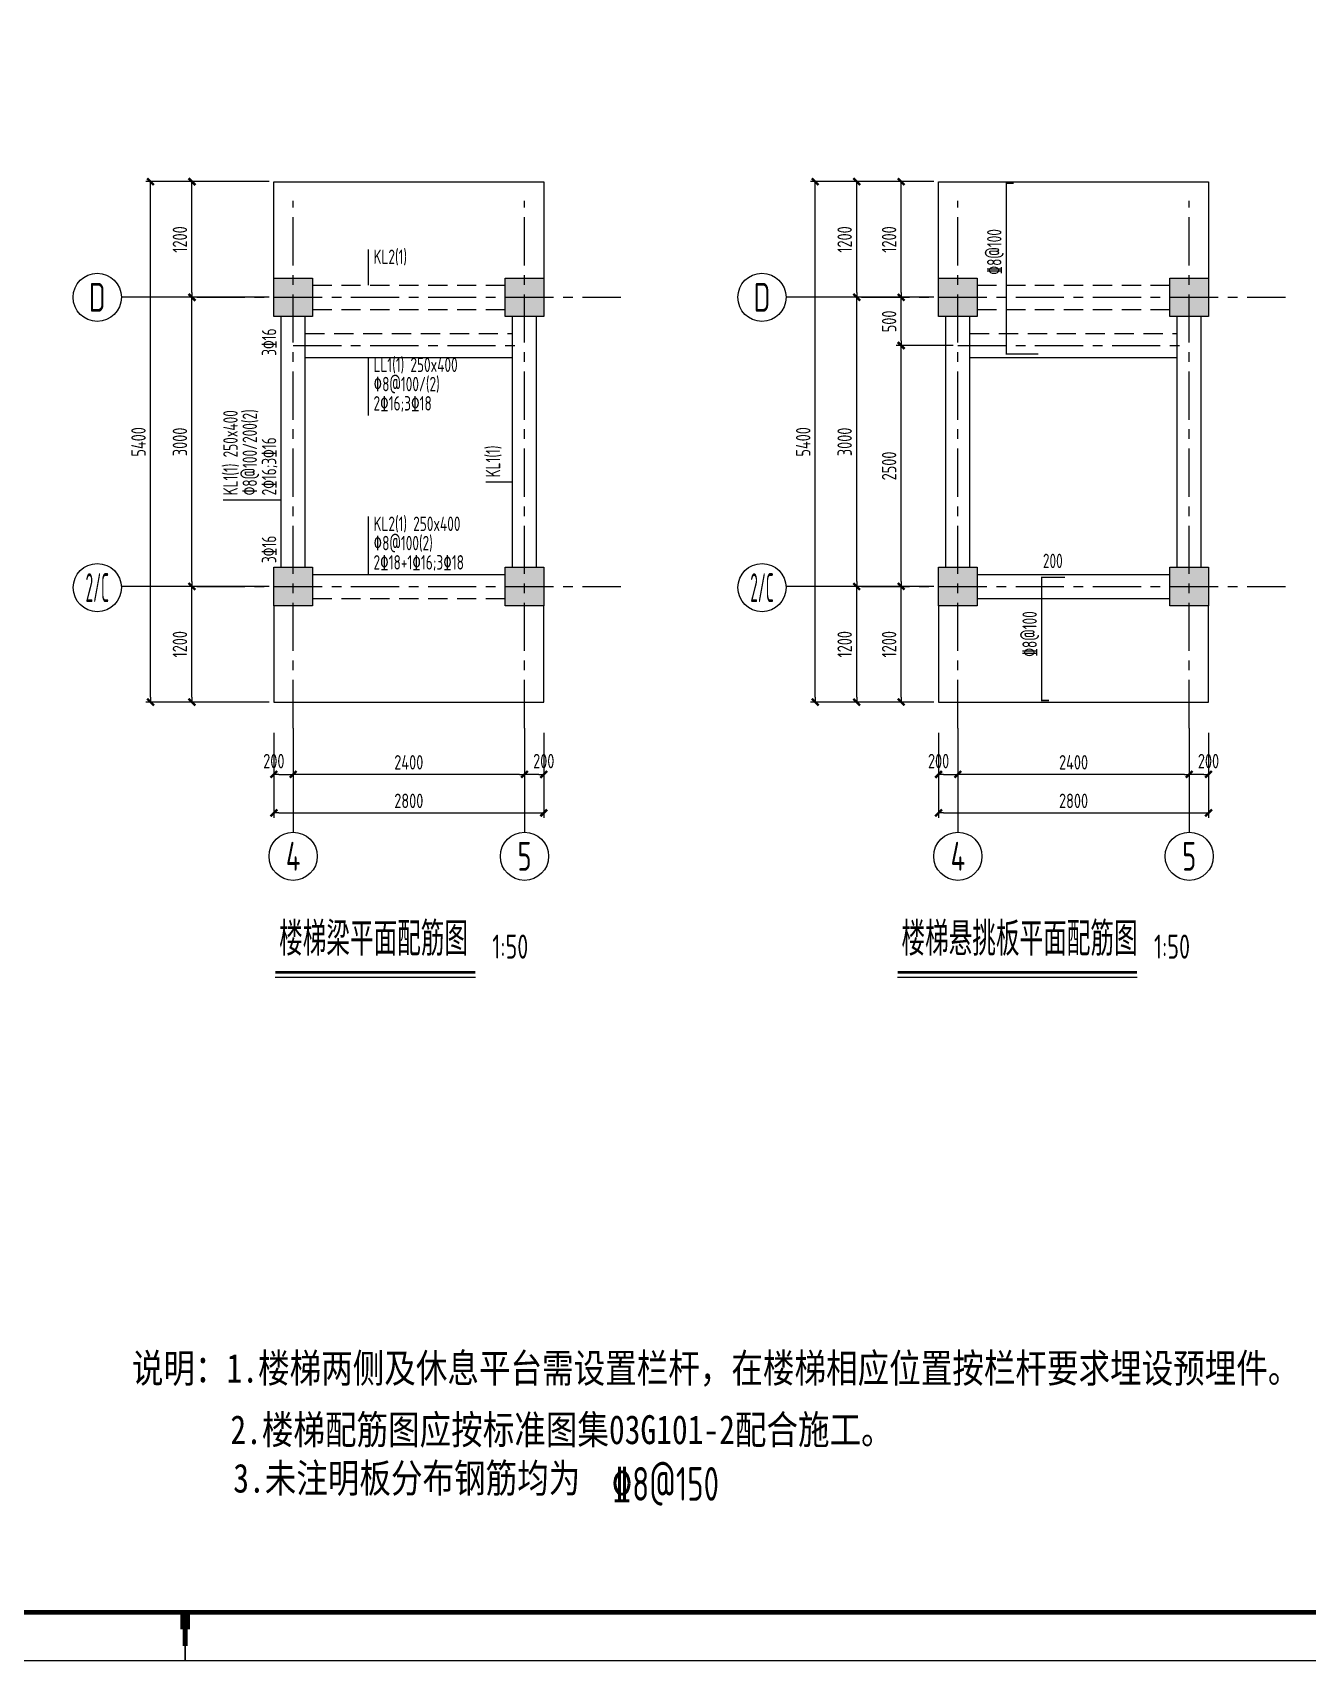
# Model space of a CAD drawing. Extents: x 665703 to 1047784, y -160603 to 92239.
# Drawn here: x 803922 to 830371, y -160603 to -126801 of the extents above; entities that cross this region are included whole.
import ezdxf
from ezdxf.enums import TextEntityAlignment as Align

# ---------------------------------------------------------------- set-up
doc = ezdxf.new("R2010")
doc.units = 0
doc.header["$LTSCALE"] = 800
doc.linetypes.add('CENTER', pattern=[2, 1.25, -0.25, 0.25, -0.25])
doc.linetypes.add('DASHED', pattern=[0.75, 0.5, -0.25])
doc.layers.get('0').update_dxf_attribs({"linetype": 'CONTINUOUS'})
doc.layers.get('Defpoints').update_dxf_attribs({"linetype": 'CONTINUOUS'})
for name, color, linetype in [('AXIS', 4, 'CENTER'), ('BEAM', 3, 'DASHED'), ('BEAM_CON', 3, 'CONTINUOUS'), ('COLU', 3, 'CONTINUOUS'), ('DIM', 2, 'CONTINUOUS'), ('HATCH', 254, 'CONTINUOUS'), ('NUM', 7, 'CONTINUOUS'), ('REIN', 1, 'CONTINUOUS'), ('TEXT', 7, 'CONTINUOUS'), ('TK', 7, 'CONTINUOUS'), ('中粗', 3, 'CONTINUOUS')]:
    doc.layers.add(name, color=color, linetype=linetype)
doc.styles.add('title1', font='SIMHEI.TTF', dxfattribs={"width": 0.8})
doc.styles.add('TSSD_Axis', font='tssdeng.shx', dxfattribs={"width": 0.7, "bigfont": 'tssdchn.shx'})
doc.styles.add('TSSD_Dimension', font='Tssdeng.shx', dxfattribs={"width": 0.75, "bigfont": 'hztxt.shx'})
doc.styles.add('TSSD_Label', font='Tssdeng.shx', dxfattribs={"width": 0.7, "bigfont": 'hztxt.shx'})
doc.styles.add('TSSD_Norm', font='Tssdeng.shx', dxfattribs={"bigfont": 'hztxt.shx'})
doc.styles.add('TSSD_Rein', font='Tssdeng.shx', dxfattribs={"width": 0.7, "bigfont": 'hztxt.shx'})
doc.dimstyles.new('TSSD_50_100', dxfattribs={"dimtxt": 300, "dimasz": 100, "dimexe": 100, "dimexo": 100, "dimgap": 100, "dimtad": 1, "dimdec": 0, "dimlfac": 0.5, "dimzin": 0, "dimdsep": 46, "dimtxsty": 'TSSD_Dimension', "dimblk": '_tsdbk', "dimcen": 0, "dimdle": 100, "dimclrt": 7, "dimadec": 0, "dimazin": 0, "dimtfac": 1, "dimtdec": 0, "dimtix": 1, "dimtmove": 2, "dimatfit": 3, "dimldrblk": '_tsdbk', "dimfxl": 0, "dimtolj": 1, "dimtzin": 0, "dimarcsym": 0})

# ---------------------------------------------------------------- blocks, each defined once
blk = doc.blocks.new('ts_axno')
at = {"color": 0, "linetype": 'ByBlock', "lineweight": -2}
blk.add_circle((0, 0), 0.5, dxfattribs=at)
at = {"color": 0, "linetype": 'ByBlock', "lineweight": -2, "style": 'TSSD_Axis', "width": 0.7}
blk.add_attdef('A', text='', height=0.6, dxfattribs=at).set_placement((0, 0), align=Align.MIDDLE_CENTER)
blk = doc.blocks.new('_tsdbk')
blk.add_line((-1, 0), (0, 0))
blk.add_lwpolyline([(-0.7, -0.7, 0.5, 0.5, 0), (0.7, 0.7, 0.5, 0.5, 0)], format="xyseb")
blk = doc.blocks.new('*D650')
at = {"layer": 'Defpoints', "color": 0, "transparency": 16777216}
for p in [(792176, -138295), (793875, -138295), (793875, -140695)]:
    blk.add_point(p, dxfattribs=at)
at = {"layer": 'DIM', "color": 0, "lineweight": -2, "transparency": 16777216}
for p, q in [((793775, -138295), (792076, -138295)), ((792176, -140595), (792176, -138395)), ((793775, -140695), (792076, -140695))]:
    blk.add_line(p, q, dxfattribs=at)
at = {"layer": 'DIM', "color": 0, "lineweight": -2, "transparency": 16777216, "xscale": 100, "yscale": 100, "zscale": 100}
for p, rotation in [((792176, -138295), 90), ((792176, -140695), 270)]:
    blk.add_blockref('_tsdbk', p, dxfattribs=dict(at, rotation=rotation))
at = {"layer": 'DIM', "color": 7, "transparency": 16777216, "insert": (791926, -139495), "char_height": 300, "attachment_point": 5, "rotation": 90, "style": 'TSSD_Dimension'}
blk.add_mtext('\\A1;1200', dxfattribs=at)
blk = doc.blocks.new('*D651')
at = {"layer": 'Defpoints', "color": 0, "transparency": 16777216}
for p in [(792176, -132295), (793875, -132295), (793875, -138295)]:
    blk.add_point(p, dxfattribs=at)
at = {"layer": 'DIM', "color": 0, "lineweight": -2, "transparency": 16777216}
for p, q in [((793775, -132295), (792076, -132295)), ((792176, -138195), (792176, -132395)), ((793775, -138295), (792076, -138295))]:
    blk.add_line(p, q, dxfattribs=at)
at = {"layer": 'DIM', "color": 0, "lineweight": -2, "transparency": 16777216, "xscale": 100, "yscale": 100, "zscale": 100}
for p, rotation in [((792176, -132295), 90), ((792176, -138295), 270)]:
    blk.add_blockref('_tsdbk', p, dxfattribs=dict(at, rotation=rotation))
at = {"layer": 'DIM', "color": 7, "transparency": 16777216, "insert": (791926, -135295), "char_height": 300, "attachment_point": 5, "rotation": 90, "style": 'TSSD_Dimension'}
blk.add_mtext('\\A1;3000', dxfattribs=at)
blk = doc.blocks.new('*D652')
at = {"layer": 'Defpoints', "color": 0, "transparency": 16777216}
for p in [(792176, -129895), (793875, -129895), (793875, -132295)]:
    blk.add_point(p, dxfattribs=at)
at = {"layer": 'DIM', "color": 0, "lineweight": -2, "transparency": 16777216}
for p, q in [((793775, -129895), (792076, -129895)), ((792176, -132195), (792176, -129995)), ((793775, -132295), (792076, -132295))]:
    blk.add_line(p, q, dxfattribs=at)
at = {"layer": 'DIM', "color": 0, "lineweight": -2, "transparency": 16777216, "xscale": 100, "yscale": 100, "zscale": 100}
for p, rotation in [((792176, -129895), 90), ((792176, -132295), 270)]:
    blk.add_blockref('_tsdbk', p, dxfattribs=dict(at, rotation=rotation))
at = {"layer": 'DIM', "color": 7, "transparency": 16777216, "insert": (791926, -131095), "char_height": 300, "attachment_point": 5, "rotation": 90, "style": 'TSSD_Dimension'}
blk.add_mtext('\\A1;1200', dxfattribs=at)
blk = doc.blocks.new('*D653')
at = {"layer": 'Defpoints', "color": 0, "transparency": 16777216}
for p in [(793875, -141234), (799475, -141234), (799475, -142995)]:
    blk.add_point(p, dxfattribs=at)
at = {"layer": 'DIM', "color": 0, "lineweight": -2, "transparency": 16777216}
for p, q in [((793875, -141334), (793875, -143095)), ((799475, -141334), (799475, -143095)), ((793975, -142995), (799375, -142995))]:
    blk.add_line(p, q, dxfattribs=at)
at = {"layer": 'DIM', "color": 0, "lineweight": -2, "transparency": 16777216, "xscale": 100, "yscale": 100, "zscale": 100, "rotation": 180}
blk.add_blockref('_tsdbk', (793875, -142995), dxfattribs=at)
at = {"layer": 'DIM', "color": 0, "lineweight": -2, "transparency": 16777216, "xscale": 100, "yscale": 100, "zscale": 100}
blk.add_blockref('_tsdbk', (799475, -142995), dxfattribs=at)
at = {"layer": 'DIM', "color": 7, "transparency": 16777216, "insert": (796675, -142745), "char_height": 300, "attachment_point": 5, "style": 'TSSD_Dimension'}
blk.add_mtext('\\A1;2800', dxfattribs=at)
blk = doc.blocks.new('*D654')
at = {"layer": 'Defpoints', "color": 0, "transparency": 16777216}
for p in [(793875, -141234), (794275, -141234), (794275, -142195)]:
    blk.add_point(p, dxfattribs=at)
at = {"layer": 'DIM', "color": 0, "lineweight": -2, "transparency": 16777216}
for p, q in [((793875, -141334), (793875, -142295)), ((794275, -141334), (794275, -142295)), ((793975, -142195), (794175, -142195))]:
    blk.add_line(p, q, dxfattribs=at)
at = {"layer": 'DIM', "color": 0, "lineweight": -2, "transparency": 16777216, "xscale": 100, "yscale": 100, "zscale": 100, "rotation": 180}
blk.add_blockref('_tsdbk', (793875, -142195), dxfattribs=at)
at = {"layer": 'DIM', "color": 0, "lineweight": -2, "transparency": 16777216, "xscale": 100, "yscale": 100, "zscale": 100}
blk.add_blockref('_tsdbk', (794275, -142195), dxfattribs=at)
at = {"layer": 'DIM', "color": 7, "transparency": 16777216, "insert": (793875, -141920), "char_height": 300, "attachment_point": 5, "style": 'TSSD_Dimension'}
blk.add_mtext('\\A1;200', dxfattribs=at)
blk = doc.blocks.new('*D655')
at = {"layer": 'Defpoints', "color": 0, "transparency": 16777216}
for p in [(799075, -141234), (799475, -141234), (799075, -142195)]:
    blk.add_point(p, dxfattribs=at)
at = {"layer": 'DIM', "color": 0, "lineweight": -2, "transparency": 16777216}
for p, q in [((799075, -141334), (799075, -142295)), ((799475, -141334), (799475, -142295)), ((799375, -142195), (799175, -142195))]:
    blk.add_line(p, q, dxfattribs=at)
at = {"layer": 'DIM', "color": 0, "lineweight": -2, "transparency": 16777216, "xscale": 100, "yscale": 100, "zscale": 100, "rotation": 180}
blk.add_blockref('_tsdbk', (799075, -142195), dxfattribs=at)
at = {"layer": 'DIM', "color": 0, "lineweight": -2, "transparency": 16777216, "xscale": 100, "yscale": 100, "zscale": 100}
blk.add_blockref('_tsdbk', (799475, -142195), dxfattribs=at)
at = {"layer": 'DIM', "color": 7, "transparency": 16777216, "insert": (799475, -141920), "char_height": 300, "attachment_point": 5, "style": 'TSSD_Dimension'}
blk.add_mtext('\\A1;200', dxfattribs=at)
blk = doc.blocks.new('*D656')
at = {"layer": 'Defpoints', "color": 0, "transparency": 16777216}
for p in [(791317, -129895), (793625, -129895), (793625, -140695)]:
    blk.add_point(p, dxfattribs=at)
at = {"layer": 'DIM', "color": 0, "lineweight": -2, "transparency": 16777216}
for p, q in [((793525, -129895), (791217, -129895)), ((791317, -140595), (791317, -129995)), ((793525, -140695), (791217, -140695))]:
    blk.add_line(p, q, dxfattribs=at)
at = {"layer": 'DIM', "color": 0, "lineweight": -2, "transparency": 16777216, "xscale": 100, "yscale": 100, "zscale": 100}
for p, rotation in [((791317, -129895), 90), ((791317, -140695), 270)]:
    blk.add_blockref('_tsdbk', p, dxfattribs=dict(at, rotation=rotation))
at = {"layer": 'DIM', "color": 7, "transparency": 16777216, "insert": (791067, -135295), "char_height": 300, "attachment_point": 5, "rotation": 90, "style": 'TSSD_Dimension'}
blk.add_mtext('\\A1;5400', dxfattribs=at)
blk = doc.blocks.new('*D657')
at = {"layer": 'Defpoints', "color": 0, "transparency": 16777216}
for p in [(794275, -141234), (799075, -141234), (794275, -142195)]:
    blk.add_point(p, dxfattribs=at)
at = {"layer": 'DIM', "color": 0, "lineweight": -2, "transparency": 16777216}
for p, q in [((794275, -141334), (794275, -142295)), ((799075, -141334), (799075, -142295)), ((798975, -142195), (794375, -142195))]:
    blk.add_line(p, q, dxfattribs=at)
at = {"layer": 'DIM', "color": 0, "lineweight": -2, "transparency": 16777216, "xscale": 100, "yscale": 100, "zscale": 100, "rotation": 180}
blk.add_blockref('_tsdbk', (794275, -142195), dxfattribs=at)
at = {"layer": 'DIM', "color": 0, "lineweight": -2, "transparency": 16777216, "xscale": 100, "yscale": 100, "zscale": 100}
blk.add_blockref('_tsdbk', (799075, -142195), dxfattribs=at)
at = {"layer": 'DIM', "color": 7, "transparency": 16777216, "insert": (796675, -141945), "char_height": 300, "attachment_point": 5, "style": 'TSSD_Dimension'}
blk.add_mtext('\\A1;2400', dxfattribs=at)
blk = doc.blocks.new('*D638')
at = {"layer": 'Defpoints', "color": 0, "transparency": 16777216}
for p in [(810628, -138295), (811405, -138295), (811405, -140695)]:
    blk.add_point(p, dxfattribs=at)
at = {"layer": 'DIM', "color": 0, "lineweight": -2, "transparency": 16777216}
for p, q in [((811305, -138295), (810528, -138295)), ((810628, -140595), (810628, -138395)), ((811305, -140695), (810528, -140695))]:
    blk.add_line(p, q, dxfattribs=at)
at = {"layer": 'DIM', "color": 0, "lineweight": -2, "transparency": 16777216, "xscale": 100, "yscale": 100, "zscale": 100}
for p, rotation in [((810628, -138295), 90), ((810628, -140695), 270)]:
    blk.add_blockref('_tsdbk', p, dxfattribs=dict(at, rotation=rotation))
at = {"layer": 'DIM', "color": 7, "transparency": 16777216, "insert": (810378, -139495), "char_height": 300, "attachment_point": 5, "rotation": 90, "style": 'TSSD_Dimension'}
blk.add_mtext('\\A1;1200', dxfattribs=at)
blk = doc.blocks.new('*D639')
at = {"layer": 'Defpoints', "color": 0, "transparency": 16777216}
for p in [(810628, -133295), (811555, -133295), (811405, -138295)]:
    blk.add_point(p, dxfattribs=at)
at = {"layer": 'DIM', "color": 0, "lineweight": -2, "transparency": 16777216}
for p, q in [((811455, -133295), (810528, -133295)), ((810628, -138195), (810628, -133395)), ((811305, -138295), (810528, -138295))]:
    blk.add_line(p, q, dxfattribs=at)
at = {"layer": 'DIM', "color": 0, "lineweight": -2, "transparency": 16777216, "xscale": 100, "yscale": 100, "zscale": 100}
for p, rotation in [((810628, -133295), 90), ((810628, -138295), 270)]:
    blk.add_blockref('_tsdbk', p, dxfattribs=dict(at, rotation=rotation))
at = {"layer": 'DIM', "color": 7, "transparency": 16777216, "insert": (810378, -135795), "char_height": 300, "attachment_point": 5, "rotation": 90, "style": 'TSSD_Dimension'}
blk.add_mtext('\\A1;2500', dxfattribs=at)
blk = doc.blocks.new('*D640')
at = {"layer": 'Defpoints', "color": 0, "transparency": 16777216}
for p in [(810628, -132295), (811405, -132295), (811805, -133295)]:
    blk.add_point(p, dxfattribs=at)
at = {"layer": 'DIM', "color": 0, "lineweight": -2, "transparency": 16777216}
for p, q in [((811305, -132295), (810528, -132295)), ((810628, -133195), (810628, -132395)), ((811705, -133295), (810528, -133295))]:
    blk.add_line(p, q, dxfattribs=at)
at = {"layer": 'DIM', "color": 0, "lineweight": -2, "transparency": 16777216, "xscale": 100, "yscale": 100, "zscale": 100}
for p, rotation in [((810628, -132295), 90), ((810628, -133295), 270)]:
    blk.add_blockref('_tsdbk', p, dxfattribs=dict(at, rotation=rotation))
at = {"layer": 'DIM', "color": 7, "transparency": 16777216, "insert": (810378, -132795), "char_height": 300, "attachment_point": 5, "rotation": 90, "style": 'TSSD_Dimension'}
blk.add_mtext('\\A1;500', dxfattribs=at)
blk = doc.blocks.new('*D641')
at = {"layer": 'Defpoints', "color": 0, "transparency": 16777216}
for p in [(810628, -129895), (811405, -129895), (811405, -132295)]:
    blk.add_point(p, dxfattribs=at)
at = {"layer": 'DIM', "color": 0, "lineweight": -2, "transparency": 16777216}
for p, q in [((811305, -129895), (810528, -129895)), ((810628, -132195), (810628, -129995)), ((811305, -132295), (810528, -132295))]:
    blk.add_line(p, q, dxfattribs=at)
at = {"layer": 'DIM', "color": 0, "lineweight": -2, "transparency": 16777216, "xscale": 100, "yscale": 100, "zscale": 100}
for p, rotation in [((810628, -129895), 90), ((810628, -132295), 270)]:
    blk.add_blockref('_tsdbk', p, dxfattribs=dict(at, rotation=rotation))
at = {"layer": 'DIM', "color": 7, "transparency": 16777216, "insert": (810378, -131095), "char_height": 300, "attachment_point": 5, "rotation": 90, "style": 'TSSD_Dimension'}
blk.add_mtext('\\A1;1200', dxfattribs=at)
blk = doc.blocks.new('*D642')
at = {"layer": 'Defpoints', "color": 0, "transparency": 16777216}
for p in [(809706, -138295), (811405, -138295), (811405, -140695)]:
    blk.add_point(p, dxfattribs=at)
at = {"layer": 'DIM', "color": 0, "lineweight": -2, "transparency": 16777216}
for p, q in [((811305, -138295), (809606, -138295)), ((809706, -140595), (809706, -138395)), ((811305, -140695), (809606, -140695))]:
    blk.add_line(p, q, dxfattribs=at)
at = {"layer": 'DIM', "color": 0, "lineweight": -2, "transparency": 16777216, "xscale": 100, "yscale": 100, "zscale": 100}
for p, rotation in [((809706, -138295), 90), ((809706, -140695), 270)]:
    blk.add_blockref('_tsdbk', p, dxfattribs=dict(at, rotation=rotation))
at = {"layer": 'DIM', "color": 7, "transparency": 16777216, "insert": (809456, -139495), "char_height": 300, "attachment_point": 5, "rotation": 90, "style": 'TSSD_Dimension'}
blk.add_mtext('\\A1;1200', dxfattribs=at)
blk = doc.blocks.new('*D643')
at = {"layer": 'Defpoints', "color": 0, "transparency": 16777216}
for p in [(809706, -132295), (811405, -132295), (811405, -138295)]:
    blk.add_point(p, dxfattribs=at)
at = {"layer": 'DIM', "color": 0, "lineweight": -2, "transparency": 16777216}
for p, q in [((811305, -132295), (809606, -132295)), ((809706, -138195), (809706, -132395)), ((811305, -138295), (809606, -138295))]:
    blk.add_line(p, q, dxfattribs=at)
at = {"layer": 'DIM', "color": 0, "lineweight": -2, "transparency": 16777216, "xscale": 100, "yscale": 100, "zscale": 100}
for p, rotation in [((809706, -132295), 90), ((809706, -138295), 270)]:
    blk.add_blockref('_tsdbk', p, dxfattribs=dict(at, rotation=rotation))
at = {"layer": 'DIM', "color": 7, "transparency": 16777216, "insert": (809456, -135295), "char_height": 300, "attachment_point": 5, "rotation": 90, "style": 'TSSD_Dimension'}
blk.add_mtext('\\A1;3000', dxfattribs=at)
blk = doc.blocks.new('*D644')
at = {"layer": 'Defpoints', "color": 0, "transparency": 16777216}
for p in [(809706, -129895), (811405, -129895), (811405, -132295)]:
    blk.add_point(p, dxfattribs=at)
at = {"layer": 'DIM', "color": 0, "lineweight": -2, "transparency": 16777216}
for p, q in [((811305, -129895), (809606, -129895)), ((809706, -132195), (809706, -129995)), ((811305, -132295), (809606, -132295))]:
    blk.add_line(p, q, dxfattribs=at)
at = {"layer": 'DIM', "color": 0, "lineweight": -2, "transparency": 16777216, "xscale": 100, "yscale": 100, "zscale": 100}
for p, rotation in [((809706, -129895), 90), ((809706, -132295), 270)]:
    blk.add_blockref('_tsdbk', p, dxfattribs=dict(at, rotation=rotation))
at = {"layer": 'DIM', "color": 7, "transparency": 16777216, "insert": (809456, -131095), "char_height": 300, "attachment_point": 5, "rotation": 90, "style": 'TSSD_Dimension'}
blk.add_mtext('\\A1;1200', dxfattribs=at)
blk = doc.blocks.new('*D645')
at = {"layer": 'Defpoints', "color": 0, "transparency": 16777216}
for p in [(811805, -141234), (816605, -141234), (811805, -142195)]:
    blk.add_point(p, dxfattribs=at)
at = {"layer": 'DIM', "color": 0, "lineweight": -2, "transparency": 16777216}
for p, q in [((811805, -141334), (811805, -142295)), ((816605, -141334), (816605, -142295)), ((816505, -142195), (811905, -142195))]:
    blk.add_line(p, q, dxfattribs=at)
at = {"layer": 'DIM', "color": 0, "lineweight": -2, "transparency": 16777216, "xscale": 100, "yscale": 100, "zscale": 100, "rotation": 180}
blk.add_blockref('_tsdbk', (811805, -142195), dxfattribs=at)
at = {"layer": 'DIM', "color": 0, "lineweight": -2, "transparency": 16777216, "xscale": 100, "yscale": 100, "zscale": 100}
blk.add_blockref('_tsdbk', (816605, -142195), dxfattribs=at)
at = {"layer": 'DIM', "color": 7, "transparency": 16777216, "insert": (814205, -141945), "char_height": 300, "attachment_point": 5, "style": 'TSSD_Dimension'}
blk.add_mtext('\\A1;2400', dxfattribs=at)
blk = doc.blocks.new('*D646')
at = {"layer": 'Defpoints', "color": 0, "transparency": 16777216}
for p in [(811405, -141234), (817005, -141234), (817005, -142995)]:
    blk.add_point(p, dxfattribs=at)
at = {"layer": 'DIM', "color": 0, "lineweight": -2, "transparency": 16777216}
for p, q in [((811405, -141334), (811405, -143095)), ((817005, -141334), (817005, -143095)), ((811505, -142995), (816905, -142995))]:
    blk.add_line(p, q, dxfattribs=at)
at = {"layer": 'DIM', "color": 0, "lineweight": -2, "transparency": 16777216, "xscale": 100, "yscale": 100, "zscale": 100, "rotation": 180}
blk.add_blockref('_tsdbk', (811405, -142995), dxfattribs=at)
at = {"layer": 'DIM', "color": 0, "lineweight": -2, "transparency": 16777216, "xscale": 100, "yscale": 100, "zscale": 100}
blk.add_blockref('_tsdbk', (817005, -142995), dxfattribs=at)
at = {"layer": 'DIM', "color": 7, "transparency": 16777216, "insert": (814205, -142745), "char_height": 300, "attachment_point": 5, "style": 'TSSD_Dimension'}
blk.add_mtext('\\A1;2800', dxfattribs=at)
blk = doc.blocks.new('*D647')
at = {"layer": 'Defpoints', "color": 0, "transparency": 16777216}
for p in [(811405, -141234), (811805, -141234), (811805, -142195)]:
    blk.add_point(p, dxfattribs=at)
at = {"layer": 'DIM', "color": 0, "lineweight": -2, "transparency": 16777216}
for p, q in [((811405, -141334), (811405, -142295)), ((811805, -141334), (811805, -142295)), ((811505, -142195), (811705, -142195))]:
    blk.add_line(p, q, dxfattribs=at)
at = {"layer": 'DIM', "color": 0, "lineweight": -2, "transparency": 16777216, "xscale": 100, "yscale": 100, "zscale": 100, "rotation": 180}
blk.add_blockref('_tsdbk', (811405, -142195), dxfattribs=at)
at = {"layer": 'DIM', "color": 0, "lineweight": -2, "transparency": 16777216, "xscale": 100, "yscale": 100, "zscale": 100}
blk.add_blockref('_tsdbk', (811805, -142195), dxfattribs=at)
at = {"layer": 'DIM', "color": 7, "transparency": 16777216, "insert": (811405, -141920), "char_height": 300, "attachment_point": 5, "style": 'TSSD_Dimension'}
blk.add_mtext('\\A1;200', dxfattribs=at)
blk = doc.blocks.new('*D648')
at = {"layer": 'Defpoints', "color": 0, "transparency": 16777216}
for p in [(816605, -141234), (817005, -141234), (816605, -142195)]:
    blk.add_point(p, dxfattribs=at)
at = {"layer": 'DIM', "color": 0, "lineweight": -2, "transparency": 16777216}
for p, q in [((816605, -141334), (816605, -142295)), ((817005, -141334), (817005, -142295)), ((816905, -142195), (816705, -142195))]:
    blk.add_line(p, q, dxfattribs=at)
at = {"layer": 'DIM', "color": 0, "lineweight": -2, "transparency": 16777216, "xscale": 100, "yscale": 100, "zscale": 100, "rotation": 180}
blk.add_blockref('_tsdbk', (816605, -142195), dxfattribs=at)
at = {"layer": 'DIM', "color": 0, "lineweight": -2, "transparency": 16777216, "xscale": 100, "yscale": 100, "zscale": 100}
blk.add_blockref('_tsdbk', (817005, -142195), dxfattribs=at)
at = {"layer": 'DIM', "color": 7, "transparency": 16777216, "insert": (817005, -141920), "char_height": 300, "attachment_point": 5, "style": 'TSSD_Dimension'}
blk.add_mtext('\\A1;200', dxfattribs=at)
blk = doc.blocks.new('*D649')
at = {"layer": 'Defpoints', "color": 0, "transparency": 16777216}
for p in [(808846, -129895), (811155, -129895), (811155, -140695)]:
    blk.add_point(p, dxfattribs=at)
at = {"layer": 'DIM', "color": 0, "lineweight": -2, "transparency": 16777216}
for p, q in [((811055, -129895), (808746, -129895)), ((808846, -140595), (808846, -129995)), ((811055, -140695), (808746, -140695))]:
    blk.add_line(p, q, dxfattribs=at)
at = {"layer": 'DIM', "color": 0, "lineweight": -2, "transparency": 16777216, "xscale": 100, "yscale": 100, "zscale": 100}
for p, rotation in [((808846, -129895), 90), ((808846, -140695), 270)]:
    blk.add_blockref('_tsdbk', p, dxfattribs=dict(at, rotation=rotation))
at = {"layer": 'DIM', "color": 7, "transparency": 16777216, "insert": (808596, -135295), "char_height": 300, "attachment_point": 5, "rotation": 90, "style": 'TSSD_Dimension'}
blk.add_mtext('\\A1;5400', dxfattribs=at)
blk = doc.blocks.new('MI')
at = {"layer": 'TK'}
for points, const_width in [([(42050, 1000), (42050, 650)], 200), ([(42050, 1000), (42050, 300)], 100), ([(42050, 0), (42050, 1000)], 35)]:
    blk.add_lwpolyline(points, dxfattribs=dict(at, const_width=const_width))

msp = doc.modelspace()

# ---------------------------------------------------------------- hatches: boundary and pattern name
at = {"layer": 'HATCH'}
for points in [[(808927.8, -131895.4), (809727.8, -131895.4), (809727.8, -132695.4), (808927.8, -132695.4)], [(813727.8, -131895.4), (814527.8, -131895.4), (814527.8, -132695.4), (813727.8, -132695.4)], [(822719, -131895.4), (823519, -131895.4), (823519, -132695.4), (822719, -132695.4)], [(827519, -131895.4), (828319, -131895.4), (828319, -132695.4), (827519, -132695.4)], [(808927.8, -137895.4), (809727.8, -137895.4), (809727.8, -138695.4), (808927.8, -138695.4)], [(813727.8, -137895.4), (814527.8, -137895.4), (814527.8, -138695.4), (813727.8, -138695.4)], [(822719, -137895.4), (823519, -137895.4), (823519, -138695.4), (822719, -138695.4)], [(827519, -137895.4), (828319, -137895.4), (828319, -138695.4), (827519, -138695.4)]]:
    msp.add_hatch(color=256, dxfattribs=at).paths.add_polyline_path(points)

# ---------------------------------------------------------------- linework, layer by layer
at = {"layer": 'AXIS'}
for p, q in [((809327.8, -141234.4), (809327.8, -130295.4)), ((814127.8, -141234.4), (814127.8, -130295.4)), ((823119, -141234.4), (823119, -130295.4)), ((827919, -141234.4), (827919, -130295.4)), ((807327.8, -132295.4), (816127.8, -132295.4)), ((821119, -132295.4), (829919, -132295.4)), ((809327.8, -133295.4), (814127.8, -133295.4)), ((823119, -133295.4), (827919, -133295.4)), ((807327.8, -138295.4), (816127.8, -138295.4)), ((821119, -138295.4), (829919, -138295.4))]:
    msp.add_line(p, q, dxfattribs=at)
at = {"layer": 'BEAM'}
for p, q in [((809727.8, -132045.4), (813727.8, -132045.4)), ((809727.8, -132545.4), (813727.8, -132545.4)), ((809577.8, -133045.4), (813877.8, -133045.4)), ((809727.8, -138545.4), (813727.8, -138545.4))]:
    msp.add_line(p, q, dxfattribs=at)
at = {"layer": 'BEAM_CON', "linetype": 'Continuous'}
for p, q in [((809077.8, -137895.4), (809077.8, -132695.4)), ((809577.8, -137895.4), (809577.8, -132695.4)), ((809727.8, -138045.4), (813727.8, -138045.4))]:
    msp.add_line(p, q, dxfattribs=at)
at = {"layer": 'COLU'}
for points in [[(808927.8, -131895.4), (809727.8, -131895.4), (809727.8, -132695.4), (808927.8, -132695.4)], [(813727.8, -131895.4), (814527.8, -131895.4), (814527.8, -132695.4), (813727.8, -132695.4)], [(822719, -131895.4), (823519, -131895.4), (823519, -132695.4), (822719, -132695.4)], [(827519, -131895.4), (828319, -131895.4), (828319, -132695.4), (827519, -132695.4)], [(808927.8, -137895.4), (809727.8, -137895.4), (809727.8, -138695.4), (808927.8, -138695.4)], [(813727.8, -137895.4), (814527.8, -137895.4), (814527.8, -138695.4), (813727.8, -138695.4)], [(822719, -137895.4), (823519, -137895.4), (823519, -138695.4), (822719, -138695.4)], [(827519, -137895.4), (828319, -137895.4), (828319, -138695.4), (827519, -138695.4)]]:
    msp.add_lwpolyline(points, close=True, dxfattribs=at)
at = {"layer": 'NUM'}
for p, q in [((807327.8, -132295.4), (805763.3, -132295.4)), ((821119, -132295.4), (819554.5, -132295.4)), ((807978.9, -138295.4), (805764.5, -138295.4)), ((821770.1, -138295.4), (819555.7, -138295.4)), ((809327.8, -141234.4), (809327.8, -143395.1)), ((814127.8, -141234.4), (814127.8, -143395.1)), ((823119, -141234.4), (823119, -143395.1)), ((827919, -141234.4), (827919, -143395.1))]:
    msp.add_line(p, q, dxfattribs=at)
for points in [[(808957, -146303.5, 50, 50, 0), (813109.3, -146303.5, 50, 50, 0)], [(821869.4, -146303.5, 50, 50, 0), (826838.5, -146303.5, 50, 50, 0)]]:
    msp.add_lwpolyline(points, format="xyseb", dxfattribs=at)
for points in [[(808957, -146403.5), (813109.3, -146403.5)], [(821869.4, -146403.5), (826838.5, -146403.5)]]:
    msp.add_lwpolyline(points, dxfattribs=at)
at = {"layer": 'REIN', "const_width": 30}
for points in [[(824274.7, -129927.6), (824124.7, -129927.6), (824124.7, -133470.6), (824789.7, -133470.6)], [(825008, -140663.2), (824858, -140663.2), (824858, -138105.4), (825344.1, -138105.4)]]:
    msp.add_lwpolyline(points, dxfattribs=at)
at = {"layer": 'TEXT'}
for p, q in [((810894.5, -132045.4), (810894.5, -131304.3)), ((813877.8, -136131.2), (813324.1, -136131.2)), ((809077.8, -136505.2), (807877.8, -136505.2))]:
    msp.add_line(p, q, dxfattribs=at)
at = {"layer": 'TEXT', "color": 1}
for p, q in [((810894.5, -134745.4), (810894.5, -133545.4)), ((810894.5, -138045.4), (810894.5, -136845.4))]:
    msp.add_line(p, q, dxfattribs=at)
at = {"layer": 'TK', "color": 2}
msp.add_lwpolyline([(849137.2, -101185.5), (765037.2, -101185.5), (765037.2, -160585.5), (849137.2, -160585.5)], close=True, dxfattribs=at)
at = {"layer": 'TK', "color": 2, "const_width": 100}
msp.add_lwpolyline([(767537.2, -102185.5), (848137.2, -102185.5), (848137.2, -159585.5), (767537.2, -159585.5)], close=True, dxfattribs=at)
at = {"layer": '中粗'}
for p, q in [((808927.8, -131895.4), (808927.8, -129895.4)), ((808927.8, -129895.4), (814527.8, -129895.4)), ((814527.8, -129895.4), (814527.8, -131895.4)), ((822719, -131895.4), (822719, -129895.4)), ((822719, -129895.4), (828319, -129895.4)), ((828319, -129895.4), (828319, -131895.4)), ((813877.8, -137895.4), (813877.8, -132695.4)), ((814377.8, -137895.4), (814377.8, -132695.4)), ((822869, -137895.4), (822869, -132695.4)), ((823369, -137895.4), (823369, -132695.4)), ((827669, -137895.4), (827669, -132695.4)), ((828169, -137895.4), (828169, -132695.4)), ((809577.8, -133545.4), (813877.8, -133545.4)), ((823369, -133545.4), (827669, -133545.4)), ((823519, -138045.4), (827519, -138045.4)), ((823519, -138545.4), (827519, -138545.4)), ((808927.8, -138695.4), (808927.8, -140695.4)), ((814527.8, -140695.4), (814527.8, -138695.4)), ((822719, -138695.4), (822719, -140695.4)), ((828319, -140695.4), (828319, -138695.4)), ((808927.8, -140695.4), (814527.8, -140695.4)), ((822719, -140695.4), (828319, -140695.4))]:
    msp.add_line(p, q, dxfattribs=at)
at = {"layer": '中粗', "linetype": 'DASHED'}
for p, q in [((823519, -132045.4), (827519, -132045.4)), ((823519, -132545.4), (827519, -132545.4)), ((823369, -133045.4), (827669, -133045.4))]:
    msp.add_line(p, q, dxfattribs=at)

# ---------------------------------------------------------------- block references
at = {"layer": 'NUM'}
ref = msp.add_blockref('ts_axno', (805263.3, -132295.4), dxfattribs=dict(at, xscale=1000, yscale=1000, zscale=1000))
ref.add_attrib('D', 'D', dxfattribs={"height": 600, "style": 'TSSD_Axis', "width": 0.7}).set_placement((805263.3, -132295.4), align=Align.MIDDLE_CENTER)
ref = msp.add_blockref('ts_axno', (819054.5, -132295.4), dxfattribs=dict(at, xscale=1000, yscale=1000, zscale=1000))
ref.add_attrib('D', 'D', dxfattribs={"height": 600, "style": 'TSSD_Axis', "width": 0.7}).set_placement((819054.5, -132295.4), align=Align.MIDDLE_CENTER)
ref = msp.add_blockref('ts_axno', (805264.5, -138319.5), dxfattribs=dict(at, xscale=1000, yscale=1000, zscale=1000))
ref.add_attrib('1/A', '2/C', dxfattribs={"height": 600, "style": 'TSSD_Axis', "width": 0.4}).set_placement((805264.5, -138319.5), align=Align.MIDDLE_CENTER)
ref = msp.add_blockref('ts_axno', (819055.7, -138319.5), dxfattribs=dict(at, xscale=1000, yscale=1000, zscale=1000))
ref.add_attrib('1/A', '2/C', dxfattribs={"height": 600, "style": 'TSSD_Axis', "width": 0.4}).set_placement((819055.7, -138319.5), align=Align.MIDDLE_CENTER)
ref = msp.add_blockref('ts_axno', (809327.8, -143895.1), dxfattribs=dict(at, xscale=1000, yscale=1000, zscale=1000))
ref.add_attrib('4', '4', dxfattribs={"height": 600, "style": 'TSSD_Axis', "width": 0.7}).set_placement((809327.8, -143895.1), align=Align.MIDDLE_CENTER)
ref = msp.add_blockref('ts_axno', (814127.8, -143895.1), dxfattribs=dict(at, xscale=1000, yscale=1000, zscale=1000))
ref.add_attrib('5', '5', dxfattribs={"height": 600, "style": 'TSSD_Axis', "width": 0.7}).set_placement((814127.8, -143895.1), align=Align.MIDDLE_CENTER)
ref = msp.add_blockref('ts_axno', (823119, -143895.1), dxfattribs=dict(at, xscale=1000, yscale=1000, zscale=1000))
ref.add_attrib('4', '4', dxfattribs={"height": 600, "style": 'TSSD_Axis', "width": 0.7}).set_placement((823119, -143895.1), align=Align.MIDDLE_CENTER)
ref = msp.add_blockref('ts_axno', (827919, -143895.1), dxfattribs=dict(at, xscale=1000, yscale=1000, zscale=1000))
ref.add_attrib('5', '5', dxfattribs={"height": 600, "style": 'TSSD_Axis', "width": 0.7}).set_placement((827919, -143895.1), align=Align.MIDDLE_CENTER)
at = {"layer": 'TK', "color": 2}
msp.add_blockref('MI', (765037.2, -160585.5), dxfattribs=at)

# ---------------------------------------------------------------- texts
at = {"layer": 'NUM', "style": 'TSSD_Norm', "width": 0.7}
for s, height, p in [('楼梯梁平面配筋图', 700, (809036.4, -146169)), ('楼梯悬挑板平面配筋图', 700, (821948.7, -146169)), ('1:50', 500, (813459.3, -146169)), ('1:50', 500, (827188.5, -146169))]:
    msp.add_text(s, height=height, dxfattribs=at).set_placement(p, align=Align.BOTTOM_LEFT)
at = {"layer": 'NUM', "color": 1, "style": 'title1', "width": 0.8}
for s, p in [('说明：1.楼梯两侧及休息平台需设置栏杆，在楼梯相应位置按栏杆要求埋设预埋件。', (805982.5, -154817.1)), ('2.楼梯配筋图应按标准图集03G101-2配合施工。', (808025.4, -156093.4)), (' 3.未注明板分布钢筋均为', (807759, -157099.5))]:
    msp.add_text(s, height=600, dxfattribs=at).set_placement(p)
at = {"layer": 'TEXT', "width": 0.7}
for s, style, p in [('%%1328@100', 'TSSD_Rein', (824024.7, -131822.9)), ('3%%13116', 'TSSD_Label', (808977.8, -133508.1)), ('KL1(1) 250x400', 'TSSD_Label', (808177.8, -136405.2)), ('%%1308@100/200(2)', 'TSSD_Label', (808577.8, -136405.2)), ('2%%13116;3%%13116', 'TSSD_Label', (808977.8, -136405.2)), ('KL1(1) ', 'TSSD_Label', (813624.1, -136031.2)), ('3%%13116', 'TSSD_Label', (808977.8, -137808.8)), ('%%1328@100', 'TSSD_Rein', (824758, -139753.3))]:
    msp.add_text(s, height=300, rotation=90, dxfattribs=dict(at, style=style)).set_placement(p)
at = {"layer": 'TEXT', "style": 'TSSD_Label', "width": 0.7}
for s, p in [('KL2(1)', (810994.5, -131604.3)), ('200', (824883.2, -137915.4))]:
    msp.add_text(s, height=300, dxfattribs=at).set_placement(p)
at = {"layer": 'TEXT', "color": 1, "width": 0.7}
for s, height, style, p in [('LL1(1) 250x400', 300, 'TSSD_Label', (810994.5, -133845.4)), ('%%1308@100/(2)', 300, 'TSSD_Label', (810994.5, -134245.4)), ('2%%13116;3%%13118', 300, 'TSSD_Label', (810994.5, -134645.4)), ('KL2(1) 250x400', 300, 'TSSD_Label', (810994.5, -137145.4)), ('%%1308@100(2)', 300, 'TSSD_Label', (810994.5, -137545.4)), ('2%%13118+1%%13116;3%%13118', 300, 'TSSD_Label', (810994.5, -137945.4)), ('%%1328@150', 700, 'TSSD_Norm', (815941.5, -157268.2))]:
    msp.add_text(s, height=height, dxfattribs=dict(at, style=style)).set_placement(p)

# ---------------------------------------------------------------- dimensions: what is measured, and where the dimension line sits
at = {"layer": 'DIM'}
for base, p1, p2, angle, picture, middle, set_off in [((806369.4, -129895.4), (808677.8, -140695.4), (808677.8, -129895.4), 90, '*D656', (806119.4, -135295.4), (15052.5, 0)), ((807228.9, -129895.4), (808927.8, -132295.4), (808927.8, -129895.4), 90, '*D652', (806978.9, -131095.4), (15052.5, 0)), ((820160.6, -129895.4), (822469, -140695.4), (822469, -129895.4), 90, '*D649', (819910.6, -135295.4), (11314.3, 0)), ((821020.1, -129895.4), (822719, -132295.4), (822719, -129895.4), 90, '*D644', (820770.1, -131095.4), (11314.3, 0)), ((821942.1, -129895.4), (822719, -132295.4), (822719, -129895.4), 90, '*D641', (821692.1, -131095.4), (11314.3, 0)), ((807228.9, -132295.4), (808927.8, -138295.4), (808927.8, -132295.4), 90, '*D651', (806978.9, -135295.4), (15052.5, 0)), ((821020.1, -132295.4), (822719, -138295.4), (822719, -132295.4), 90, '*D643', (820770.1, -135295.4), (11314.3, 0)), ((821942.1, -132295.4), (823119, -133295.4), (822719, -132295.4), 90, '*D640', (821692.1, -132795.4), (11314.3, 0)), ((821942.1, -133295.4), (822719, -138295.4), (822869, -133295.4), 90, '*D639', (821692.1, -135795.4), (11314.3, 0)), ((807228.9, -138295.4), (808927.8, -140695.4), (808927.8, -138295.4), 90, '*D650', (806978.9, -139495.4), (15052.5, 0)), ((821020.1, -138295.4), (822719, -140695.4), (822719, -138295.4), 90, '*D642', (820770.1, -139495.4), (11314.3, 0)), ((821942.1, -138295.4), (822719, -140695.4), (822719, -138295.4), 90, '*D638', (821692.1, -139495.4), (11314.3, 0)), ((814527.8, -142995.1), (808927.8, -141234.4), (814527.8, -141234.4), 180, '*D653', (811727.8, -142745.1), (15052.5, 0)), ((809327.8, -142195.1), (814127.8, -141234.4), (809327.8, -141234.4), 180, '*D657', (811727.8, -141945.1), (15052.5, 0)), ((828319, -142995.1), (822719, -141234.4), (828319, -141234.4), 180, '*D646', (825519, -142745.1), (11314.3, 0)), ((823119, -142195.1), (827919, -141234.4), (823119, -141234.4), 180, '*D645', (825519, -141945.1), (11314.3, 0))]:
    dim = msp.add_linear_dim(base=base, p1=p1, p2=p2, angle=angle, dimstyle='TSSD_50_100', dxfattribs=at)
    dim.commit()
    dim.dimension.update_dxf_attribs({"geometry": picture, "text_midpoint": middle, "insert": set_off})
for base, p1, p2, picture, middle, set_off in [((809327.8, -142195.1), (808927.8, -141234.4), (809327.8, -141234.4), '*D654', (808927.8, -141920.1), (15052.5, 0)), ((823119, -142195.1), (822719, -141234.4), (823119, -141234.4), '*D647', (822719, -141920.1), (11314.3, 0))]:
    dim = msp.add_linear_dim(base=base, p1=p1, p2=p2, dimstyle='TSSD_50_100', dxfattribs=at)
    dim.commit()
    dim.dimension.update_dxf_attribs({"geometry": picture, "text_midpoint": middle, "dimtype": 160, "insert": set_off})
for base, p1, p2, picture, middle, set_off in [((814127.8, -142195.1), (814527.8, -141234.4), (814127.8, -141234.4), '*D655', (814527.8, -141920.1), (15052.5, 0)), ((827919, -142195.1), (828319, -141234.4), (827919, -141234.4), '*D648', (828319, -141920.1), (11314.3, 0))]:
    dim = msp.add_linear_dim(base=base, p1=p1, p2=p2, angle=180, dimstyle='TSSD_50_100', dxfattribs=at)
    dim.commit()
    dim.dimension.update_dxf_attribs({"geometry": picture, "text_midpoint": middle, "dimtype": 160, "insert": set_off})

doc.saveas('drawing.dxf')
